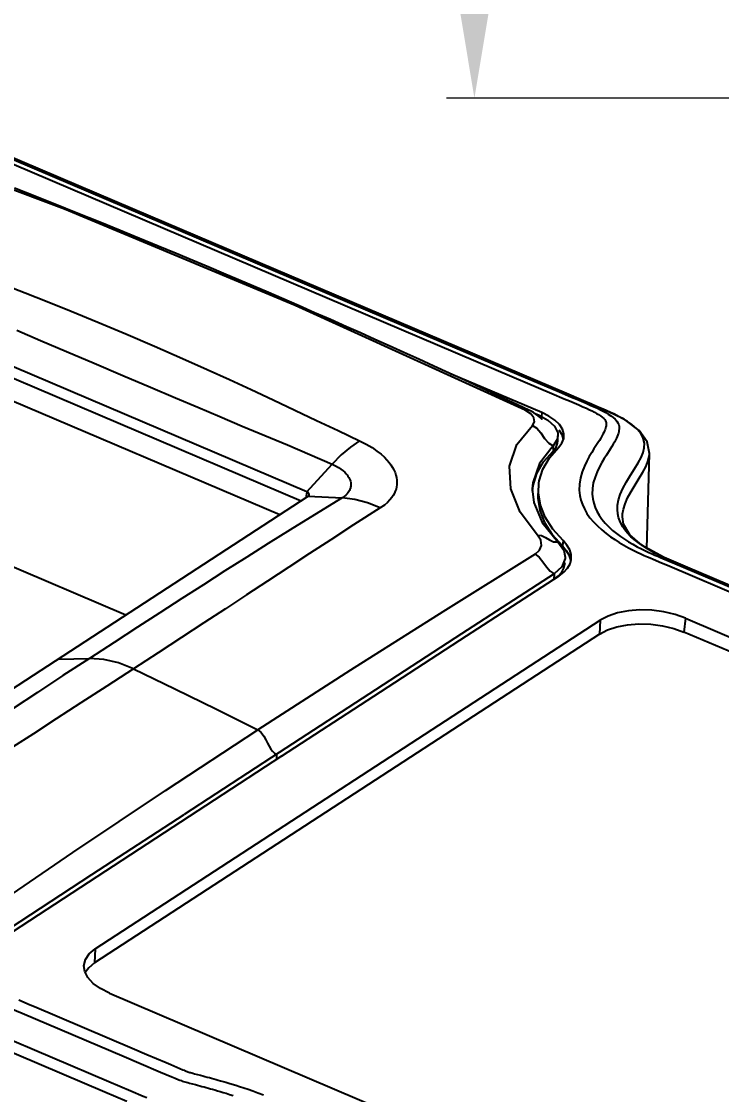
# Model space of a CAD drawing. Header units: millimetres. Extents: x 4697 to 5264, y 321 to 714.
# Drawn here: x 4852.24 to 4883.69, y 403.86 to 452.06 of the extents above; entities that cross this region are included whole.
import ezdxf

# ---------------------------------------------------------------- set-up
doc = ezdxf.new("R2010")
doc.units = ezdxf.units.MM
doc.layers.add('dim', color=82, linetype='Continuous', lineweight=9)
doc.styles.add('wuwei', font='SimSun.ttf', dxfattribs={"width": 0.8, "oblique": 10})
doc.dimstyles.new('wuwei', dxfattribs={"dimscale": 2.5, "dimtxt": 2.5, "dimasz": 1.5, "dimexe": 0.3, "dimexo": 0.3, "dimgap": 0.5, "dimtad": 1, "dimdsep": 46, "dimtxsty": 'wuwei', "dimcen": 0, "dimclrd": 42, "dimclre": 82, "dimclrt": 82, "dimazin": 2, "dimtfac": 1, "dimtofl": 0, "dimtmove": 0, "dimatfit": 3, "dimfxl": 0, "dimlwd": 5, "dimlwe": 5, "dimarcsym": 0})

# ---------------------------------------------------------------- blocks, each defined once
blk = doc.blocks.new('*D11')
at = {"layer": 'Defpoints', "color": 0}
for p in [(4905.257, 680.548), (4872.59, 448.619), (4905.257, 448.619)]:
    blk.add_point(p, dxfattribs=at)
at = {"layer": 'dim', "color": 82, "lineweight": 5}
for p, q in [((4904.008, 680.548), (4871.341, 680.548)), ((4904.008, 448.619), (4871.341, 448.619))]:
    blk.add_line(p, q, dxfattribs=at)
at = {"layer": 'dim', "color": 42, "lineweight": 5}
blk.add_line((4872.59, 675.548), (4872.59, 453.619), dxfattribs=at)
at = {"layer": 'dim', "color": 42}
for points in [[(4871.757, 675.548), (4873.423, 675.548), (4872.59, 680.548)], [(4871.757, 453.619), (4873.423, 453.619), (4872.59, 448.619)]]:
    blk.add_solid(points, dxfattribs=at)
at = {"layer": 'dim', "color": 82, "insert": (4868.216, 564.584), "char_height": 6.25, "attachment_point": 5, "rotation": 90, "style": 'wuwei'}
blk.add_mtext('231.93', dxfattribs=at)
blk = doc.blocks.new('A$C41F52299')
at = {"color": 7, "linetype": 'Continuous'}
for p, q in [((143.15, 176.348), (86.043, 200.65)), ((86.842, 199.806), (138.697, 177.738)), ((87.45, 199.941), (129.681, 181.969)), ((102.144, 191.397), (83.263, 198.529)), ((99.853, 192.404), (98.056, 193.108)), ((101.375, 191.803), (99.853, 192.404)), ((103.237, 191.061), (101.375, 191.803)), ((105.047, 190.334), (103.237, 191.061)), ((106.694, 189.666), (105.047, 190.334)), ((108.284, 189.017), (106.694, 189.666)), ((109.813, 188.388), (108.284, 189.017)), ((111.283, 187.779), (109.813, 188.388)), ((112.628, 187.218), (111.283, 187.779)), ((113.938, 186.667), (112.628, 187.218)), ((115.141, 186.159), (113.938, 186.667)), ((121.936, 168.316), (79.277, 186.47)), ((116.354, 185.643), (115.141, 186.159)), ((79.219, 185.573), (121.485, 167.586)), ((117.577, 185.121), (116.354, 185.643)), ((118.811, 184.59), (117.577, 185.121)), ((120.056, 184.052), (118.811, 184.59)), ((121.314, 183.505), (120.056, 184.052)), ((122.586, 182.949), (121.314, 183.505)), ((123.873, 182.383), (122.586, 182.949)), ((125.176, 181.806), (123.873, 182.383)), ((126.33, 181.293), (125.176, 181.806)), ((129.681, 181.969), (139.305, 177.874)), ((127.499, 180.771), (126.33, 181.293)), ((128.681, 180.239), (127.499, 180.771)), ((129.88, 179.699), (128.681, 180.239)), ((131.094, 179.148), (129.88, 179.699)), ((119.729, 166.444), (88.838, 179.59)), ((132.326, 178.586), (131.094, 179.148)), ((133.576, 178.014), (132.326, 178.586)), ((134.844, 177.431), (133.576, 178.014)), ((141.149, 174.794), (133.739, 177.939)), ((136.133, 176.836), (134.844, 177.431)), ((138.697, 177.738), (141.974, 176.344)), ((139.305, 177.874), (142.582, 176.479)), ((137.631, 176.141), (136.133, 176.836)), ((139.157, 175.429), (137.631, 176.141)), ((140.081, 174.997), (139.157, 175.429)), ((140.239, 174.694), (139.794, 174.976)), ((140.501, 174.368), (140.239, 174.694)), ((140.656, 174.658), (140.451, 174.796)), ((140.523, 174.748), (140.86, 174.605)), ((140.84, 174.516), (140.656, 174.658)), ((140.756, 174.581), (140.86, 174.605)), ((140.86, 174.605), (141.635, 174.183)), ((141.149, 174.794), (141.112, 174.468)), ((141.727, 174.508), (141.149, 174.794)), ((140.369, 173.744), (140.545, 174.038)), ((140.545, 174.038), (140.501, 174.368)), ((142.461, 172.903), (142.403, 172.585)), ((142.453, 172.472), (142.462, 172.903)), ((142.521, 173.386), (142.77, 173.008)), ((142.77, 173.008), (142.889, 172.621)), ((142.791, 172.292), (142.937, 172.663)), ((142.937, 172.663), (142.95, 172.735)), ((142.069, 172.087), (140.942, 170.636)), ((141.768, 171.084), (142.517, 171.948)), ((142.069, 172.087), (142.058, 171.65)), ((142.058, 171.65), (142.302, 171.957)), ((142.403, 172.585), (142.069, 172.087)), ((142.302, 171.957), (142.432, 172.287)), ((142.432, 172.287), (142.453, 172.472)), ((142.517, 171.948), (142.791, 172.292)), ((149.717, 163.695), (149.929, 171.433)), ((149.929, 171.433), (149.929, 171.436)), ((121.936, 168.316), (124.004, 170.585)), ((121.936, 168.316), (121.855, 167.827)), ((122.014, 168.275), (121.936, 168.316)), ((140.384, 168.376), (140.432, 168.833)), ((81.207, 141.369), (122.051, 167.955)), ((85.22, 167.615), (107.175, 158.272)), ((122.051, 167.955), (124.83, 167.831)), ((147.721, 166.284), (147.721, 166.288)), ((141.988, 164.844), (142.825, 163.903)), ((142.446, 164.241), (142.932, 163.565)), ((142.882, 164.338), (142.825, 163.903)), ((142.825, 163.903), (143.141, 163.539)), ((142.932, 163.565), (143.053, 162.984)), ((143.141, 163.539), (143.358, 163.161)), ((142.777, 162.206), (142.148, 161.631)), ((143.247, 162.093), (143.447, 162.45)), ((143.447, 162.45), (143.538, 162.786)), ((150.933, 162.526), (151.398, 162.328)), ((151.398, 162.328), (161.613, 157.98)), ((151.539, 162.662), (152.007, 162.463)), ((152.007, 162.463), (162.221, 158.116)), ((134.989, 156.547), (142.553, 161.458)), ((142.148, 161.631), (142.134, 161.192)), ((142.766, 161.771), (142.949, 162.096)), ((104.668, 130.99), (145.915, 157.838)), ((145.915, 157.838), (145.861, 156.706)), ((152.875, 158.003), (152.757, 156.869)), ((152.875, 158.003), (238.021, 121.768)), ((237.904, 120.634), (152.757, 156.869)), ((145.861, 156.706), (104.614, 129.858)), ((101.629, 154.662), (104.18, 154.713)), ((119.676, 147.026), (111.92, 141.975)), ((119.47, 146.892), (119.456, 146.453)), ((104.668, 130.99), (104.614, 129.858)), ((104.614, 129.858), (104.129, 129.46)), ((103.802, 129.148), (103.736, 129.619)), ((104.055, 128.652), (103.802, 129.148)), ((104.129, 129.46), (103.849, 129.055)), ((105.818, 127.374), (190.964, 91.139)), ((97.776, 126.137), (98.682, 125.752)), ((98.682, 125.752), (107.036, 122.196)), ((105.765, 120.139), (96.041, 124.277)), ((105.444, 119.285), (95.721, 123.423)), ((107.689, 122.882), (108.867, 122.381)), ((107.036, 122.196), (108.214, 121.695)), ((108.867, 122.381), (110.453, 121.706)), ((108.214, 121.695), (109.993, 120.938)), ((109.993, 120.938), (110.929, 120.538)), ((110.453, 121.706), (110.824, 121.548)), ((110.824, 121.548), (111.583, 121.224)), ((111.583, 121.224), (111.829, 121.12)), ((107.565, 119.372), (105.765, 120.139)), ((110.929, 120.538), (111.183, 120.431)), ((107.245, 118.518), (105.444, 119.285))]:
    blk.add_line(p, q, dxfattribs=at)
for points in [[(149.251, 171.132), (149.415, 171.537), (149.508, 171.919), (149.526, 172.304), (149.435, 172.715), (149.208, 173.129), (148.878, 173.501), (148.507, 173.811), (148.132, 174.071), (147.767, 174.292), (147.416, 174.483), (147.078, 174.654), (146.744, 174.81), (146.401, 174.962), (146.032, 175.122), (145.617, 175.298), (145.158, 175.492), (144.667, 175.701), (144.151, 175.921), (91.113, 198.492)], [(139.794, 174.976), (120.987, 183.546), (102.144, 191.397)], [(97.323, 185.188), (98.939, 184.56), (100.729, 183.853), (102.704, 183.06), (104.861, 182.176), (107.151, 181.217), (109.509, 180.207), (111.792, 179.209), (113.817, 178.307), (115.617, 177.491), (117.39, 176.676), (119.184, 175.841), (120.974, 174.998), (122.749, 174.156), (124.51, 173.319), (126.254, 172.489)], [(98.27, 181.508), (100.199, 180.689), (102.315, 179.791), (104.571, 178.83), (106.908, 177.833), (109.183, 176.862), (111.214, 175.996), (113.03, 175.224), (114.83, 174.461), (116.666, 173.688), (118.513, 172.915), (120.359, 172.146), (122.194, 171.373), (124.004, 170.585)], [(141.974, 176.344), (142.956, 175.925), (143.393, 175.739)], [(142.582, 176.479), (143.566, 176.06), (144, 175.875)], [(149.929, 171.437), (149.749, 172.405), (149.098, 173.337), (147.865, 174.241), (145.949, 175.158), (143.15, 176.348)], [(143.393, 175.739), (144.161, 175.414), (144.489, 175.273), (144.78, 175.146), (145.035, 175.029), (145.254, 174.922), (145.444, 174.823), (145.619, 174.725), (145.787, 174.623), (145.945, 174.518), (146.086, 174.412), (146.202, 174.311), (146.287, 174.217), (146.344, 174.13), (146.38, 174.049), (146.399, 173.968), (146.406, 173.884), (146.402, 173.796), (146.39, 173.707), (146.372, 173.615), (146.346, 173.519), (146.311, 173.414), (146.267, 173.297), (146.209, 173.167), (146.139, 173.025), (146.054, 172.871), (145.956, 172.701), (145.843, 172.516), (145.715, 172.311), (145.404, 171.823)], [(144, 175.875), (144.77, 175.549), (145.106, 175.405), (145.412, 175.271), (145.692, 175.143), (145.942, 175.021), (146.164, 174.905), (146.371, 174.789), (146.574, 174.666), (146.771, 174.535), (146.958, 174.394), (147.126, 174.247), (147.264, 174.095), (147.362, 173.946), (147.426, 173.803), (147.457, 173.669), (147.466, 173.547), (147.461, 173.431), (147.446, 173.32), (147.424, 173.21), (147.394, 173.098), (147.355, 172.978), (147.305, 172.846), (147.242, 172.703), (147.165, 172.549), (147.076, 172.385), (146.973, 172.208), (146.857, 172.017), (146.726, 171.809), (146.416, 171.321)], [(139.794, 174.976), (140.034, 175.015), (140.081, 174.997)], [(140.451, 174.796), (140.227, 174.925), (140.081, 174.997)], [(141.144, 174.252), (141.152, 174.246), (141.116, 174.277), (141.003, 174.377), (140.84, 174.516)], [(142.83, 173.439), (142.58, 173.82), (142.209, 174.18), (141.727, 174.508)], [(140.779, 164.787), (139.368, 166.666), (138.599, 168.576), (138.514, 170.426), (139.115, 172.176), (140.369, 173.744)], [(140.369, 173.744), (140.734, 173.511), (141.062, 173.126), (141.374, 172.686), (141.706, 172.304), (142.069, 172.087)], [(141.635, 174.183), (142.18, 173.674), (142.44, 173.133), (142.461, 172.903)], [(142.95, 172.735), (142.95, 173.049), (142.83, 173.439)], [(126.254, 172.489), (125.507, 171.979), (124.752, 171.341), (124.004, 170.585)], [(126.254, 172.489), (126.798, 172.211), (127.274, 171.927), (127.678, 171.648), (128.012, 171.382), (128.279, 171.14), (128.491, 170.92), (128.665, 170.715), (128.815, 170.514), (128.947, 170.311), (129.058, 170.105), (129.15, 169.899), (129.222, 169.692), (129.273, 169.485), (129.302, 169.284), (129.311, 169.09), (129.302, 168.903), (129.276, 168.722), (129.233, 168.545), (129.174, 168.37), (129.098, 168.198), (129.002, 168.025), (128.882, 167.847), (128.73, 167.66), (128.534, 167.458), (128.28, 167.242), (127.95, 167.011)], [(145.404, 171.823), (145.22, 171.528), (145.023, 171.196), (144.821, 170.826), (144.624, 170.413), (144.443, 169.957), (144.298, 169.461), (144.213, 168.949), (144.199, 168.465), (144.243, 168.032), (144.331, 167.644), (144.455, 167.279), (144.618, 166.922), (144.827, 166.562), (145.078, 166.207), (145.361, 165.866), (145.682, 165.532), (146.037, 165.208), (146.396, 164.916), (146.749, 164.656), (147.1, 164.417), (147.461, 164.19), (147.837, 163.969), (148.225, 163.756), (148.599, 163.563), (148.94, 163.396), (149.244, 163.255), (149.515, 163.133), (149.763, 163.024), (149.999, 162.922), (150.233, 162.822), (150.933, 162.526)], [(140.432, 168.833), (140.742, 169.817), (141.287, 170.761), (142.058, 171.65)], [(140.906, 169.02), (140.937, 169.212), (141.239, 170.167), (141.768, 171.084)], [(146.416, 171.321), (146.235, 171.031), (146.043, 170.707), (145.848, 170.351), (145.659, 169.956), (145.488, 169.522), (145.351, 169.057), (145.272, 168.582), (145.259, 168.135), (145.3, 167.739)], [(147.321, 166.867), (147.339, 167.241), (147.414, 167.653), (147.554, 168.102), (147.765, 168.592), (148.051, 169.127), (148.389, 169.68), (148.725, 170.207), (149.019, 170.69), (149.251, 171.132)], [(147.721, 166.288), (147.737, 166.518), (147.81, 166.916), (147.945, 167.351), (148.151, 167.829), (148.433, 168.355), (148.767, 168.903), (149.104, 169.43), (149.401, 169.919), (149.639, 170.371), (149.808, 170.791), (149.907, 171.192), (149.929, 171.433)], [(124.004, 170.585), (124.283, 170.449), (124.53, 170.307), (124.738, 170.167), (124.907, 170.035), (125.041, 169.912), (125.148, 169.8), (125.236, 169.696), (125.31, 169.594), (125.375, 169.491), (125.43, 169.387), (125.475, 169.284), (125.509, 169.181), (125.532, 169.078), (125.544, 168.976), (125.547, 168.878), (125.541, 168.784), (125.526, 168.693), (125.502, 168.604), (125.47, 168.515), (125.43, 168.428), (125.38, 168.341), (125.318, 168.253), (125.238, 168.158), (125.134, 168.056), (125, 167.946), (124.83, 167.831)], [(140.942, 170.636), (140.407, 169.061), (140.365, 168.551)], [(122.143, 168.076), (122.144, 168.086), (122.139, 168.133), (122.117, 168.181), (122.076, 168.229), (122.014, 168.275)], [(140.365, 168.551), (140.485, 167.439), (141.175, 165.806), (142.446, 164.241)], [(140.844, 168.593), (140.807, 167.801), (140.972, 166.808), (141.367, 165.817), (141.988, 164.844)], [(142.882, 164.338), (142.047, 165.278), (141.427, 166.249), (141.032, 167.238), (140.869, 168.23), (140.906, 169.02)], [(124.83, 167.831), (122.56, 166.434), (120.598, 165.221), (118.802, 164.098), (117.033, 162.982), (115.258, 161.854), (113.496, 160.728), (111.734, 159.598), (109.947, 158.448), (108.109, 157.262), (106.195, 156.023), (104.18, 154.713)], [(122.051, 167.955), (122.099, 167.994), (122.131, 168.039), (122.143, 168.076)], [(127.95, 167.011), (126.907, 167.432), (125.861, 167.706), (124.83, 167.831)], [(145.3, 167.739), (145.38, 167.384), (145.494, 167.052), (145.641, 166.728), (145.83, 166.403), (146.057, 166.081), (146.314, 165.772), (146.606, 165.468), (146.928, 165.175), (147.254, 164.909), (147.576, 164.671), (147.899, 164.452), (148.231, 164.244), (148.579, 164.039), (148.938, 163.841), (149.286, 163.662), (149.603, 163.507), (149.886, 163.375), (150.144, 163.259), (150.382, 163.154), (150.612, 163.055), (150.84, 162.957), (151.539, 162.662)], [(127.95, 167.011), (125.767, 165.619), (123.895, 164.406), (122.174, 163.283), (120.468, 162.164), (118.744, 161.033), (117.021, 159.903), (115.29, 158.77), (113.525, 157.617), (111.703, 156.427), (109.795, 155.183), (107.778, 153.869)], [(147.413, 166.234), (147.349, 166.533), (147.321, 166.867)], [(153.742, 161.834), (153.156, 162.083), (152.532, 162.348), (151.832, 162.645), (151.084, 162.975), (150.379, 163.32), (149.765, 163.665), (149.234, 164.006), (148.786, 164.341), (148.427, 164.656), (148.149, 164.943), (147.932, 165.208), (147.758, 165.46), (147.618, 165.707), (147.503, 165.962), (147.413, 166.234)], [(154.178, 161.649), (151.142, 162.95), (149.339, 163.948), (148.329, 164.819), (147.814, 165.668), (147.721, 166.288)], [(140.6, 163.218), (140.967, 163.545), (141.126, 163.937), (141.06, 164.362), (140.779, 164.787)], [(140.779, 164.787), (141.129, 164.761), (141.456, 164.602), (141.774, 164.395), (142.102, 164.246), (142.446, 164.241)], [(143.419, 163.592), (143.2, 163.972), (142.882, 164.338)], [(140.6, 163.218), (133.055, 158.531), (125.506, 153.752), (117.954, 148.881)], [(140.6, 163.218), (140.922, 162.976), (141.226, 162.612), (141.524, 162.203), (141.83, 161.849), (142.148, 161.631)], [(143.358, 163.161), (143.473, 162.778), (143.478, 162.564)], [(143.538, 162.786), (143.543, 162.824), (143.534, 163.207), (143.419, 163.592)], [(143.053, 162.984), (143.045, 162.868), (142.777, 162.206)], [(142.949, 162.096), (143.036, 162.437), (143.044, 162.553)], [(142.148, 161.631), (134.584, 156.72), (127.025, 151.807), (119.676, 147.026)], [(142.134, 161.192), (142.493, 161.468), (142.766, 161.771)], [(142.553, 161.458), (142.947, 161.76), (143.247, 162.093)], [(166.287, 156.495), (165.639, 156.771), (153.742, 161.834)], [(178.746, 150.533), (177.098, 151.107), (173.364, 152.682), (171.014, 153.919), (169.468, 154.873), (168.139, 155.69), (166.27, 156.503), (163.688, 157.602), (154.178, 161.649)], [(152.875, 158.003), (152.028, 158.304), (151.102, 158.52), (150.133, 158.643), (149.157, 158.67), (148.213, 158.598), (147.336, 158.43), (146.56, 158.174), (145.915, 157.838)], [(145.861, 156.706), (146.5, 157.038), (147.269, 157.292), (148.137, 157.458), (149.073, 157.53), (150.04, 157.503), (151.001, 157.381), (151.918, 157.167), (152.757, 156.869)], [(119.875, 146.719), (127.43, 151.634), (134.989, 156.547)], [(104.18, 154.713), (102.023, 153.307), (99.933, 151.939), (97.952, 150.638), (96.12, 149.43), (94.466, 148.336), (93.012, 147.371), (91.73, 146.518), (90.563, 145.736), (89.448, 144.986), (88.338, 144.234), (87.226, 143.475), (86.114, 142.713), (85.006, 141.95), (83.904, 141.193)], [(107.778, 153.869), (106.567, 154.35), (105.359, 154.634), (104.18, 154.713)], [(107.778, 153.869), (105.609, 152.458), (103.495, 151.085), (101.483, 149.779), (99.612, 148.567), (97.914, 147.469)], [(107.778, 153.869), (111.173, 152.23), (114.564, 150.568), (117.954, 148.881)], [(95.282, 133.72), (102.842, 138.865), (110.399, 143.919), (117.954, 148.881)], [(117.954, 148.881), (118.228, 148.665), (118.439, 148.374), (118.603, 148.079), (118.745, 147.798), (118.879, 147.542), (119.014, 147.317), (119.156, 147.13), (119.31, 146.985), (119.47, 146.892)], [(119.875, 146.719), (112.325, 141.802), (104.779, 136.884), (97.238, 131.963)], [(96.832, 132.136), (104.374, 137.056), (111.92, 141.975)], [(103.736, 129.619), (103.865, 130.136), (104.179, 130.588), (104.668, 130.99)], [(105.818, 127.374), (105.083, 127.747), (104.487, 128.179), (104.055, 128.652)], [(98.43, 126.823), (99.336, 126.437), (99.697, 126.283), (107.689, 122.882)], [(111.829, 121.12), (111.93, 121.077), (112.018, 121.041), (112.095, 121.011), (112.164, 120.984), (112.233, 120.96), (112.306, 120.935), (112.379, 120.91), (112.456, 120.887), (112.542, 120.861), (112.647, 120.833), (112.772, 120.8), (113.259, 120.675)], [(111.183, 120.431), (111.29, 120.386), (111.389, 120.345), (111.482, 120.308), (111.578, 120.272), (111.676, 120.236), (111.769, 120.205), (111.862, 120.174), (111.969, 120.141), (112.092, 120.105), (112.222, 120.07), (112.357, 120.034), (112.846, 119.909)], [(113.259, 120.675), (113.442, 120.628), (113.627, 120.58), (113.81, 120.531), (113.992, 120.482), (114.172, 120.433), (114.352, 120.383), (114.532, 120.333), (114.715, 120.281), (114.907, 120.225), (115.114, 120.165), (115.34, 120.098), (115.587, 120.024), (115.854, 119.942), (116.142, 119.853), (116.454, 119.754), (116.791, 119.645), (117.153, 119.525), (117.541, 119.394), (117.956, 119.249), (118.406, 119.088)], [(108.864, 118.82), (108.587, 118.938), (107.565, 119.372)], [(112.846, 119.909), (113.025, 119.862), (113.205, 119.815), (113.381, 119.769), (113.555, 119.722), (113.729, 119.674), (113.902, 119.626), (114.076, 119.577), (114.254, 119.527), (114.44, 119.473), (114.64, 119.415), (114.86, 119.35), (115.099, 119.278), (115.358, 119.199), (115.638, 119.112), (115.94, 119.016)]]:
    blk.add_lwpolyline(points, dxfattribs=at)

msp = doc.modelspace()

# ---------------------------------------------------------------- linework, layer by layer
at = {"color": 7, "linetype": 'Continuous', "start_tangent": (0.999343, -0.036249), "end_tangent": (-0.990782, -0.135467)}
msp.add_spline([(4834.767, 683.295), (4835.823, 683.256), (4839.534, 683.113), (4843.244, 682.957), (4845.099, 682.876), (4846.954, 682.791), (4848.809, 682.703), (4849.737, 682.658), (4850.663, 682.613), (4851.42, 682.539), (4852.167, 682.394), (4853.601, 681.895), (4854.916, 681.133), (4856.063, 680.138), (4857.001, 678.943), (4857.696, 677.592), (4858.123, 676.136), (4858.232, 675.382), (4858.268, 674.622), (4858.268, 673.443), (4858.268, 672.262), (4858.268, 669.901), (4858.268, 667.541), (4858.268, 665.18), (4858.268, 660.459), (4858.268, 655.738), (4858.268, 651.017), (4858.268, 646.295), (4858.268, 636.853), (4858.268, 627.411), (4858.268, 617.968), (4858.268, 613.247), (4858.268, 608.526), (4858.268, 603.805), (4858.268, 601.444), (4858.268, 600.264), (4858.268, 599.084), (4858.229, 597.987), (4858.098, 596.897), (4857.617, 595.153), (4856.864, 593.782), (4855.879, 592.717), (4853.386, 591.247), (4850.459, 590.206), (4847.508, 589.103), (4844.879, 587.489), (4843.815, 586.362), (4842.99, 584.952), (4842.431, 583.059), (4842.306, 582.072), (4842.268, 581.083), (4842.268, 579.847), (4842.268, 578.611), (4842.268, 576.138), (4842.268, 573.665), (4842.268, 571.192), (4842.268, 568.719), (4842.268, 566.246), (4842.268, 563.773), (4842.268, 562.536), (4842.268, 561.301), (4842.25, 560.767), (4842.197, 560.237), (4842.108, 559.711), (4841.985, 559.192), (4841.734, 558.212), (4841.517, 557.223), (4841.181, 555.228), (4840.912, 551.192), (4840.979, 549.17), (4841.181, 547.156), (4841.517, 545.161), (4841.734, 544.172), (4841.985, 543.192), (4842.108, 542.674), (4842.197, 542.147), (4842.268, 541.084), (4842.197, 540.021), (4842.108, 539.494), (4841.985, 538.975), (4841.734, 537.995), (4841.517, 537.007), (4841.181, 535.011), (4840.979, 532.998), (4840.912, 530.975), (4840.979, 528.953), (4841.181, 526.939), (4841.517, 524.944), (4841.734, 523.956), (4841.985, 522.975), (4842.108, 522.457), (4842.197, 521.93), (4842.268, 520.867), (4842.197, 519.804), (4842.108, 519.277), (4841.985, 518.759), (4841.734, 517.778), (4841.517, 516.79), (4841.181, 514.795), (4840.979, 512.781), (4840.912, 510.759), (4840.979, 508.736), (4841.181, 506.723), (4841.517, 504.727), (4841.734, 503.739), (4841.985, 502.759), (4842.108, 502.24), (4842.197, 501.713), (4842.268, 500.65), (4842.197, 499.587), (4842.108, 499.06), (4841.985, 498.542), (4841.734, 497.562), (4841.517, 496.573), (4841.181, 494.578), (4840.979, 492.564), (4840.912, 490.542), (4841.181, 486.506), (4841.517, 484.511), (4841.734, 483.522), (4841.985, 482.542), (4842.108, 482.023), (4842.197, 481.497), (4842.25, 480.967), (4842.268, 480.433), (4842.268, 479.35), (4842.268, 478.265), (4842.268, 476.096), (4842.268, 471.759), (4842.268, 469.59), (4842.268, 467.421), (4842.268, 466.337), (4842.268, 465.252), (4842.268, 464.168), (4842.268, 463.626), (4842.268, 463.355), (4842.268, 463.084), (4842.266, 462.873), (4842.262, 462.664), (4842.244, 462.252), (4842.173, 461.446), (4842.055, 460.666), (4841.893, 459.911), (4841.438, 458.475), (4840.816, 457.134), (4839.106, 454.728), (4836.834, 452.666), (4834.07, 450.92), (4830.884, 449.466), (4823.528, 447.323), (4817.767, 446.328)], degree=3, dxfattribs=at)

# ---------------------------------------------------------------- block references
at = {"xscale": 0.55, "yscale": 0.55, "zscale": 0.55}
msp.add_blockref('A$C41F52299', (4797.989, 338.359), dxfattribs=at)

# ---------------------------------------------------------------- dimensions: what is measured, and where the dimension line sits
at = {"layer": 'dim'}
dim = msp.add_linear_dim(base=(4872.59, 448.619), p1=(4905.257, 680.548), p2=(4905.257, 448.619), angle=270, dimstyle='wuwei', override={"dimasz": 2, "dimexe": 0.49975, "dimexo": 0.49975, "dimgap": 0.49975}, dxfattribs=at)
dim.commit()
dim.dimension.update_dxf_attribs({"geometry": '*D11', "text_midpoint": (4872.59, 564.584), "dimtype": 160})

doc.saveas('drawing.dxf')
